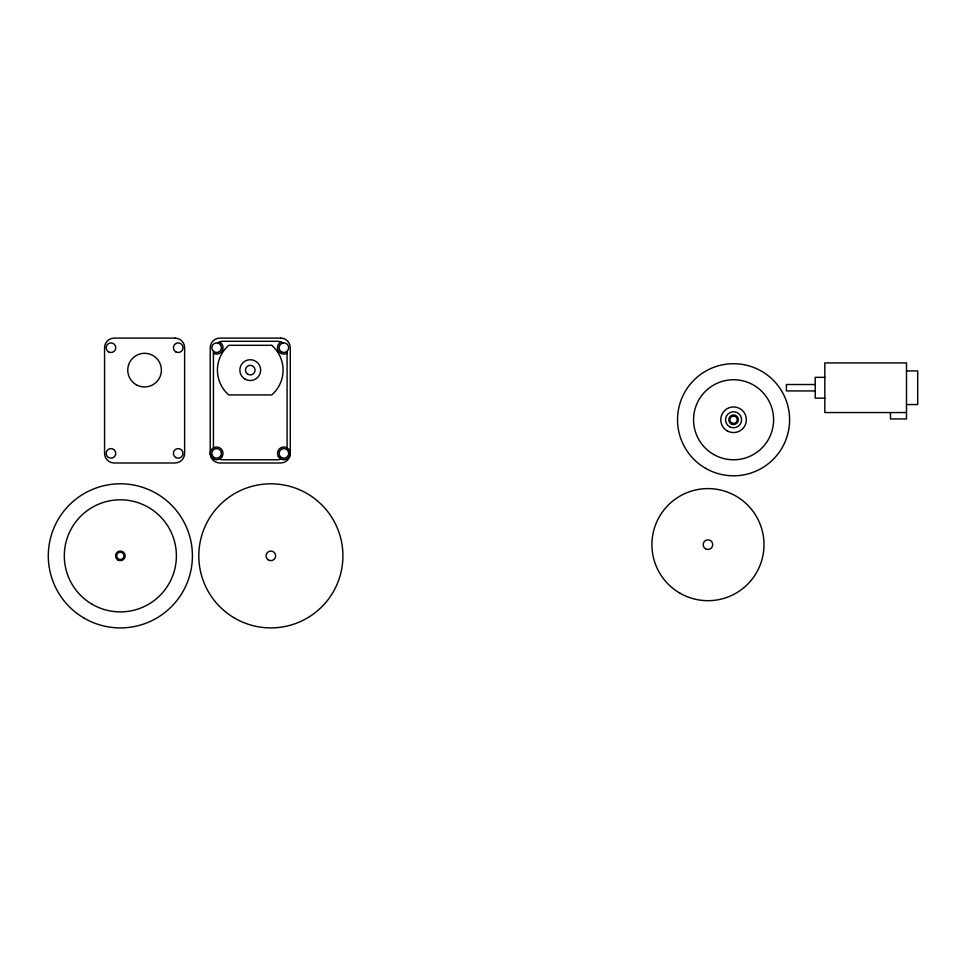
<?xml version="1.0" encoding="UTF-8"?>
<svg xmlns="http://www.w3.org/2000/svg" width="966" height="966" viewBox="0 0 966 966"><rect width="100%" height="100%" fill="white"/><g stroke="black" fill="none" stroke-linecap="round" stroke-linejoin="round"><path stroke-width="1.45" d="M906.494 370.92L917.7 370.92L917.7 404.549L906.494 404.549M824.831 377.332L815.232 377.332L815.232 398.137L824.831 398.137M815.232 384.528L786.409 384.528L786.409 390.928L815.232 390.94M906.494 412.554L824.831 412.554L824.831 362.914L906.494 362.914L906.494 418.954L890.483 418.954L890.483 412.554M221.431 456.58L222.18 456.58M278.329 456.58L279.077 456.58M287.083 351.286L287.083 447.838M213.426 351.286L213.426 447.838M219.499 459.104A9.612 9.612 0 0 0 223.037 459.78L277.471 459.78A9.612 9.612 0 0 0 281.009 459.104M282.929 343.002A9.612 9.612 0 0 0 277.471 341.3L223.037 341.3A9.612 9.612 0 0 0 217.579 343.002M219.499 341.976A6.4 6.4 0 0 1 222.277 350.743A6.4 6.4 0 0 1 213.426 353.254M287.083 353.254A6.4 6.4 0 0 1 278.232 350.743A6.4 6.4 0 0 1 281.009 341.976M175.003 338.1L114.157 338.1A9.612 9.612 0 0 0 104.557 347.712L104.557 453.38A9.612 9.612 0 0 0 114.157 462.992L175.003 462.992A9.612 9.612 0 0 0 184.615 453.38L184.615 347.712A9.612 9.612 0 0 0 175.003 338.1M280.671 338.1L219.837 338.1A9.612 9.612 0 0 0 210.226 347.712L210.226 453.38A9.612 9.612 0 0 0 219.837 462.992L280.671 462.992A9.612 9.612 0 0 0 290.283 453.38L290.283 347.712A9.612 9.612 0 0 0 280.671 338.1M271.736 345.309L228.773 345.309A32.82 32.82 0 0 0 228.773 394.937L271.736 394.937A32.82 32.82 0 0 0 271.736 345.309M713.56 454.418A40.029 40.029 0 0 0 773.597 419.751A40.029 40.029 0 0 0 713.56 385.096A40.029 40.029 0 0 0 713.56 454.418M727.169 430.848A12.812 12.812 0 0 0 746.38 419.751A12.812 12.812 0 0 0 727.169 408.666A12.812 12.812 0 0 0 727.169 430.848M729.572 426.694A8.006 8.006 0 0 0 741.574 419.751A8.006 8.006 0 0 0 729.572 412.82A8.006 8.006 0 0 0 729.572 426.694M705.554 468.293A56.04 56.04 0 0 0 789.608 419.751A56.04 56.04 0 0 0 705.554 371.222A56.04 56.04 0 0 0 705.554 468.293M731.733 422.951A3.683 3.683 0 0 0 737.251 419.751A3.683 3.683 0 0 0 731.733 416.563A3.683 3.683 0 0 0 731.733 422.951M731.165 423.917A4.806 4.806 0 0 0 738.374 419.751A4.806 4.806 0 0 0 731.165 415.597A4.806 4.806 0 0 0 731.165 423.917M679.931 593.172A56.04 56.04 0 0 0 763.997 544.643A56.04 56.04 0 0 0 679.931 496.113A56.04 56.04 0 0 0 679.931 593.172M705.554 548.797A4.806 4.806 0 0 0 712.763 544.643A4.806 4.806 0 0 0 705.554 540.477A4.806 4.806 0 0 0 705.554 548.797M175.8 351.865A4.806 4.806 0 0 0 183.009 347.712A4.806 4.806 0 0 0 175.8 343.546A4.806 4.806 0 0 0 175.8 351.865M136.17 384.685A16.808 16.808 0 0 0 161.394 370.123A16.808 16.808 0 0 0 136.17 355.56A16.808 16.808 0 0 0 136.17 384.685M108.554 351.865A4.806 4.806 0 0 0 115.763 347.712A4.806 4.806 0 0 0 108.554 343.546A4.806 4.806 0 0 0 108.554 351.865M175.8 457.534A4.806 4.806 0 0 0 183.009 453.38A4.806 4.806 0 0 0 175.8 449.214A4.806 4.806 0 0 0 175.8 457.534M108.554 457.534A4.806 4.806 0 0 0 115.763 453.38A4.806 4.806 0 0 0 108.554 449.214A4.806 4.806 0 0 0 108.554 457.534M213.1 458.717A6.4 6.4 0 0 0 223.025 453.766A6.4 6.4 0 0 0 213.776 447.644A6.4 6.4 0 0 0 213.1 458.717M280.671 458.922A6.4 6.4 0 0 0 290.283 453.38A6.4 6.4 0 0 0 280.671 447.838A6.4 6.4 0 0 0 280.671 458.922M245.05 379.131A10.409 10.409 0 0 0 260.663 370.123A10.409 10.409 0 0 0 245.05 361.115A10.409 10.409 0 0 0 245.05 379.131M247.851 374.277A4.806 4.806 0 0 0 255.06 370.123A4.806 4.806 0 0 0 247.851 365.957A4.806 4.806 0 0 0 247.851 374.277M214.235 351.865A4.806 4.806 0 0 0 221.431 347.712A4.806 4.806 0 0 0 214.235 343.546A4.806 4.806 0 0 0 214.235 351.865M281.48 351.865A4.806 4.806 0 0 0 288.677 347.712A4.806 4.806 0 0 0 281.48 343.546A4.806 4.806 0 0 0 281.48 351.865M214.235 457.534A4.806 4.806 0 0 0 221.431 453.38A4.806 4.806 0 0 0 214.235 449.214A4.806 4.806 0 0 0 214.235 457.534M281.48 457.534A4.806 4.806 0 0 0 288.677 453.38A4.806 4.806 0 0 0 281.48 449.214A4.806 4.806 0 0 0 281.48 457.534M92.325 604.378A56.04 56.04 0 0 0 176.392 555.848A56.04 56.04 0 0 0 92.325 507.319A56.04 56.04 0 0 0 92.325 604.378M117.949 560.014A4.806 4.806 0 0 0 125.157 555.848A4.806 4.806 0 0 0 117.949 551.695A4.806 4.806 0 0 0 117.949 560.014M118.504 559.036A3.683 3.683 0 0 0 124.034 555.848A3.683 3.683 0 0 0 118.504 552.661A3.683 3.683 0 0 0 118.504 559.036M84.32 618.252A72.052 72.052 0 0 0 192.403 555.848A72.052 72.052 0 0 0 84.32 493.457A72.052 72.052 0 0 0 84.32 618.252M234.835 618.252A72.052 72.052 0 0 0 342.906 555.848A72.052 72.052 0 0 0 234.835 493.457A72.052 72.052 0 0 0 234.835 618.252M268.451 560.014A4.806 4.806 0 0 0 275.66 555.848A4.806 4.806 0 0 0 268.451 551.695A4.806 4.806 0 0 0 268.451 560.014"/></g></svg>
